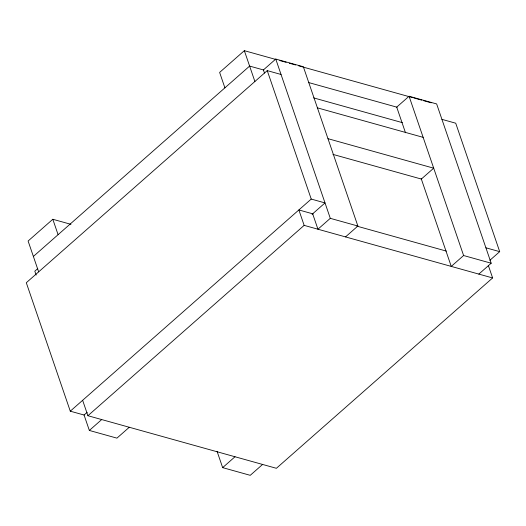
<?xml version="1.0" encoding="UTF-8"?>
<svg xmlns="http://www.w3.org/2000/svg" width="526" height="526" viewBox="0 0 526 526"><rect width="100%" height="100%" fill="white"/><g stroke="black" fill="none" stroke-linecap="round" stroke-linejoin="round"><path stroke-width="0.79" d="M70.951 224.332L52.817 219.27L28.102 241.026L38.654 271.85M276.669 59.694L244.34 50.674L219.625 72.424L224.904 87.842M33.381 256.438L249.613 66.085L263.809 70.043M37.754 268.576L34.815 271.166L36.143 275.045M345.523 236.904L357.877 226.029L303.344 66.749L275.762 59.057L263.408 69.932L264.473 73.042M281.042 74.468L267.247 70.622L26.3 282.732L70.28 411.181L84.068 415.027L87.152 412.318M478.831 274.099L491.185 263.224L436.652 103.944L409.07 96.245L396.716 107.126L405.493 132.762M70.28 411.181L311.228 199.071L325.022 202.924L312.076 214.312M87.914 415.718L304.146 225.365L492.619 277.945L276.387 468.298L87.914 415.718L82.635 400.306M84.028 414.902L89.348 430.446L101.702 419.564M357.877 226.029L330.295 218.336L317.941 229.211L312.622 213.674M129.284 427.257L116.93 438.138L89.348 430.446M217.067 451.315L222.656 467.634L235.01 456.759M491.185 263.224L463.603 255.524L451.249 266.406L421.188 178.603M489.837 260.331L499.7 251.652L455.72 123.202L441.932 119.356M262.592 464.451L250.238 475.326L222.656 467.634M279.825 60.569L286.131 62.331M289.287 63.212L295.599 64.974M298.748 65.855L412.305 97.534M413.883 97.974L421.773 100.17M423.345 100.611L431.235 102.813M308.762 82.589L397.084 107.225M313.641 97.889L402.357 122.643M317.415 107.856L423.147 137.352M327.974 138.68L433.7 168.182L421.346 179.057L332.971 154.401M485.912 247.805L499.7 251.652M313.069 213.911L298.873 209.953L304.146 225.365M356.832 226.121L446.337 251.093M488.398 265.617L492.619 277.945M409.07 96.245L463.603 255.524M275.762 59.057L330.295 218.336M267.247 70.622L311.228 199.071M244.34 50.674L254.893 81.497M52.817 219.27L58.09 234.681"/></g></svg>
